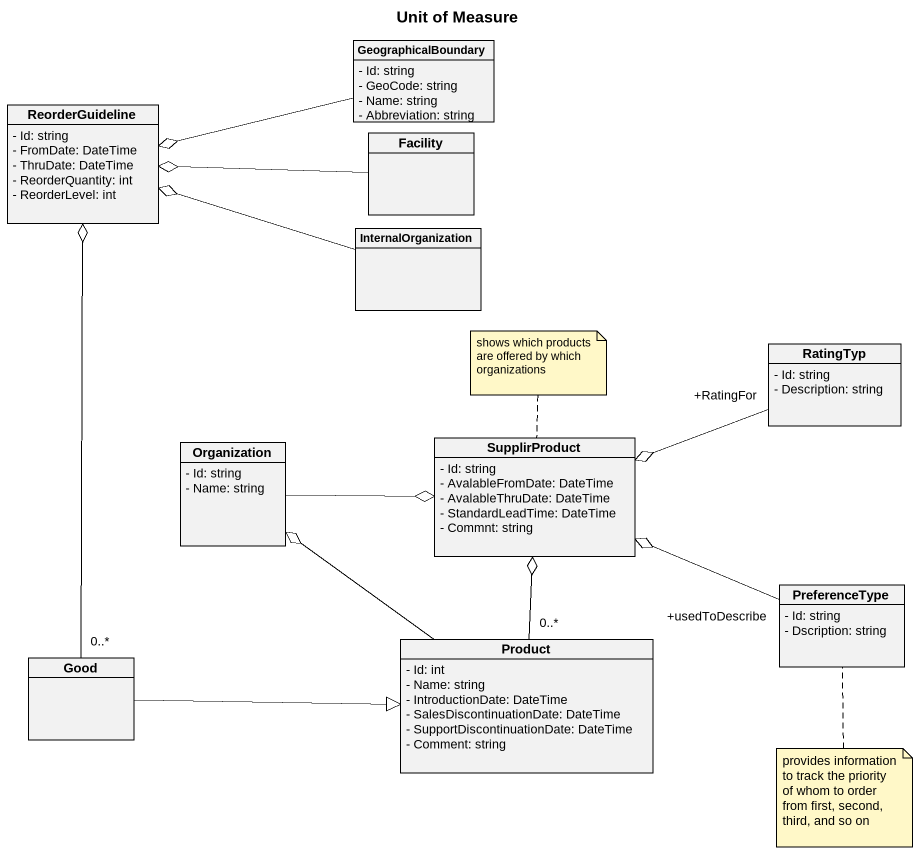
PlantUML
@startuml
title Unit of Measure
hide circle
hide empty members
skinparam classAttributeIconSize 0
class GeographicalBoundary {
  - Id: string
  - GeoCode: string
  - Name: string
  - Abbreviation: string
}
class ReorderGuideline {
  - Id: string
  - FromDate: DateTime
  - ThruDate: DateTime
  - ReorderQuantity: int
  - ReorderLevel: int
}
class Facility
class InternalOrganization
class RatingTyp {
  - Id: string
  - Description: string
}
class Organization {
  - Id: string
  - Name: string
}
class SupplirProduct {
  - Id: string
  - AvalableFromDate: DateTime
  - AvalableThruDate: DateTime
  - StandardLeadTime: DateTime
  - Commnt: string
}
class PreferenceType {
  - Id: string
  - Dscription: string
}
class Good
class Product {
  - Id: int
  - Name: string
  - IntroductionDate: DateTime
  - SalesDiscontinuationDate: DateTime
  - SupportDiscontinuationDate: DateTime
  - Comment: string
}
GeographicalBoundary -left-o ReorderGuideline
Facility -left-o ReorderGuideline
InternalOrganization -left-o ReorderGuideline
RatingTyp "+RatingFor" -left-o SupplirProduct
Organization -right-o SupplirProduct
PreferenceType "+usedToDescribe" -left-o SupplirProduct
Good "0..*" -up-o ReorderGuideline
Good -right-|> Product
Product -up-o Organization
Product "0..*" -up-o SupplirProduct
note top of SupplirProduct : shows which products are offered by which organizations
note bottom of PreferenceType : provides information to track the priority of whom to order from first, second, third, and so on
@enduml
